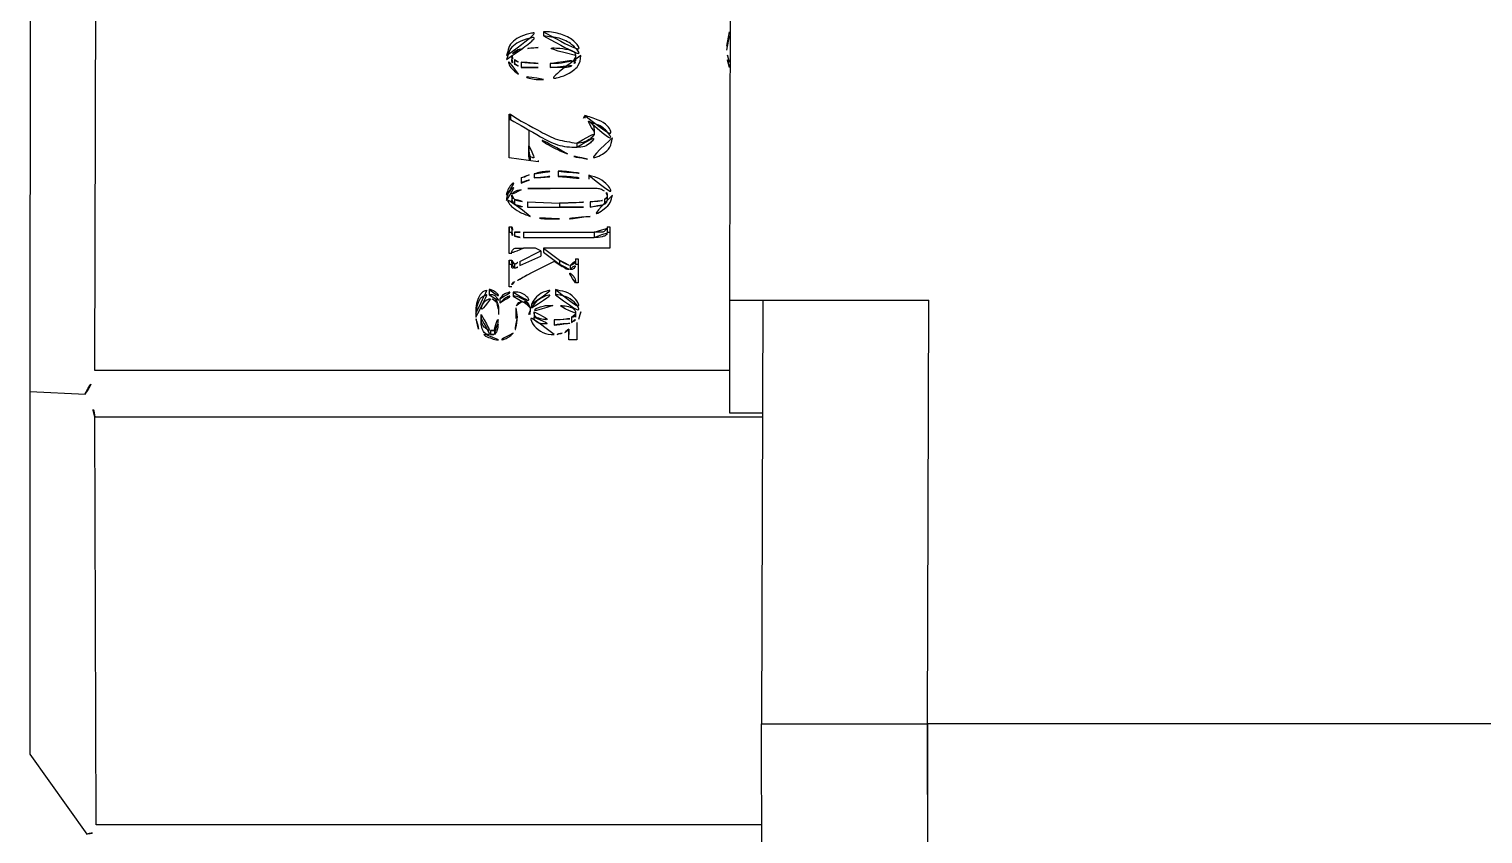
# Model space of a CAD drawing. Header units: millimetres. Extents: x -3.16865624 to -3.16864864, y -11.87708813 to -11.87708127.
# Drawn here: x -3.1686497362 to -3.1686496268, y -11.8770828044 to -11.8770827438 of the extents above; entities that cross this region are included whole.
import ezdxf

# ---------------------------------------------------------------- set-up
doc = ezdxf.new("R2010")
doc.units = ezdxf.units.MM

msp = doc.modelspace()

# ---------------------------------------------------------------- linework, layer by layer
at = {"color": 7, "linetype": 'Continuous', "lineweight": 25}
for p, q in [((-3.1686497313, -11.8770827695), (-3.1686497311, -11.8770827)), ((-3.1686497361, -11.8770827053), (-3.1686497362, -11.8770827711)), ((-3.1686496834, -11.8770827093), (-3.1686496835, -11.8770827642)), ((-3.1686496975, -11.877082744), (-3.1686496975, -11.8770827443)), ((-3.1686496837, -11.8770827451), (-3.1686496835, -11.877082744)), ((-3.1686496837, -11.8770827454), (-3.1686496835, -11.8770827443)), ((-3.1686496999, -11.8770827458), (-3.1686496999, -11.8770827461)), ((-3.1686496951, -11.8770827458), (-3.1686496951, -11.8770827462)), ((-3.1686496997, -11.8770827461), (-3.1686496997, -11.8770827464)), ((-3.1686496992, -11.8770827463), (-3.1686496992, -11.8770827467)), ((-3.168649697, -11.8770827464), (-3.168649697, -11.8770827467)), ((-3.1686496952, -11.8770827461), (-3.1686496952, -11.8770827464)), ((-3.1686497001, -11.8770827502), (-3.1686497, -11.8770827502)), ((-3.1686497001, -11.8770827535), (-3.1686497001, -11.8770827502)), ((-3.1686497001, -11.8770827502), (-3.1686497001, -11.8770827506)), ((-3.1686497, -11.8770827502), (-3.1686497, -11.8770827506)), ((-3.1686496945, -11.8770827505), (-3.1686496944, -11.8770827503)), ((-3.1686496944, -11.8770827503), (-3.1686496944, -11.8770827505)), ((-3.1686497001, -11.8770827535), (-3.1686497001, -11.8770827506)), ((-3.1686497001, -11.8770827506), (-3.1686497, -11.8770827506)), ((-3.1686496986, -11.8770827514), (-3.1686496986, -11.8770827526)), ((-3.1686496937, -11.8770827515), (-3.1686496937, -11.8770827518)), ((-3.168649695, -11.8770827524), (-3.168649695, -11.8770827527)), ((-3.1686496979, -11.8770827538), (-3.1686497001, -11.8770827535)), ((-3.1686496986, -11.8770827526), (-3.1686496986, -11.877082753)), ((-3.1686496979, -11.8770827537), (-3.1686496979, -11.8770827538)), ((-3.1686496982, -11.8770827547), (-3.1686496982, -11.877082755)), ((-3.1686496964, -11.8770827545), (-3.1686496964, -11.8770827549)), ((-3.1686496992, -11.877082755), (-3.1686496992, -11.8770827554)), ((-3.1686496941, -11.8770827548), (-3.1686496941, -11.8770827551)), ((-3.1686496999, -11.8770827563), (-3.1686496999, -11.8770827567)), ((-3.1686496997, -11.8770827566), (-3.1686496997, -11.877082757)), ((-3.1686496987, -11.8770827568), (-3.1686496963, -11.8770827569)), ((-3.1686496987, -11.8770827568), (-3.1686496987, -11.8770827572)), ((-3.1686496963, -11.8770827569), (-3.1686496963, -11.8770827572)), ((-3.168649694, -11.8770827568), (-3.168649694, -11.8770827572)), ((-3.1686496929, -11.8770827566), (-3.1686496929, -11.877082757)), ((-3.1686496927, -11.8770827563), (-3.1686496927, -11.8770827567)), ((-3.1686496987, -11.8770827572), (-3.1686496963, -11.8770827572)), ((-3.1686497001, -11.8770827587), (-3.1686496999, -11.8770827587)), ((-3.1686497001, -11.8770827607), (-3.1686497001, -11.8770827587)), ((-3.1686497001, -11.8770827587), (-3.1686497001, -11.8770827591)), ((-3.1686497001, -11.8770827607), (-3.1686497001, -11.8770827591)), ((-3.1686497001, -11.8770827591), (-3.1686496999, -11.8770827591)), ((-3.1686496999, -11.8770827587), (-3.1686496999, -11.8770827591)), ((-3.1686496997, -11.8770827591), (-3.1686496997, -11.8770827594)), ((-3.168649699, -11.8770827591), (-3.1686496937, -11.8770827591)), ((-3.168649699, -11.8770827591), (-3.168649699, -11.8770827595)), ((-3.1686496937, -11.8770827591), (-3.1686496937, -11.8770827595)), ((-3.1686496927, -11.8770827587), (-3.1686496925, -11.8770827587)), ((-3.1686496927, -11.8770827587), (-3.1686496927, -11.8770827591)), ((-3.1686496927, -11.8770827591), (-3.1686496925, -11.8770827591)), ((-3.1686496925, -11.8770827587), (-3.1686496925, -11.8770827603)), ((-3.168649699, -11.8770827595), (-3.1686496937, -11.8770827595)), ((-3.1686496999, -11.8770827607), (-3.1686497001, -11.8770827607)), ((-3.1686497001, -11.8770827612), (-3.1686496999, -11.8770827612)), ((-3.1686497001, -11.8770827632), (-3.1686497001, -11.8770827612)), ((-3.1686497001, -11.8770827612), (-3.1686497001, -11.8770827615)), ((-3.1686496999, -11.8770827612), (-3.1686496999, -11.8770827615)), ((-3.1686496993, -11.8770827613), (-3.1686496977, -11.8770827605)), ((-3.1686496993, -11.8770827613), (-3.1686496993, -11.8770827616)), ((-3.1686496993, -11.8770827616), (-3.1686496977, -11.8770827609)), ((-3.1686496981, -11.8770827603), (-3.168649699, -11.8770827603)), ((-3.1686496967, -11.8770827613), (-3.1686496985, -11.8770827622)), ((-3.1686496977, -11.8770827605), (-3.1686496981, -11.8770827603)), ((-3.1686496977, -11.8770827605), (-3.1686496977, -11.8770827609)), ((-3.1686496975, -11.8770827603), (-3.1686496963, -11.8770827612)), ((-3.1686496925, -11.8770827603), (-3.1686496975, -11.8770827603)), ((-3.1686496975, -11.8770827603), (-3.1686496975, -11.8770827606)), ((-3.1686496975, -11.8770827606), (-3.1686496963, -11.8770827615)), ((-3.1686496961, -11.8770827617), (-3.1686496967, -11.8770827613)), ((-3.1686496963, -11.8770827612), (-3.1686496963, -11.8770827615)), ((-3.1686496951, -11.8770827611), (-3.1686496949, -11.8770827611)), ((-3.1686496951, -11.8770827611), (-3.1686496951, -11.8770827615)), ((-3.1686496949, -11.8770827611), (-3.1686496949, -11.8770827629)), ((-3.1686497001, -11.8770827632), (-3.1686497001, -11.8770827615)), ((-3.1686497001, -11.8770827615), (-3.1686496999, -11.8770827615)), ((-3.1686496997, -11.8770827615), (-3.1686496997, -11.8770827618)), ((-3.1686496955, -11.8770827616), (-3.1686496955, -11.8770827619)), ((-3.1686496951, -11.8770827615), (-3.1686496949, -11.8770827615)), ((-3.1686497016, -11.8770827634), (-3.1686497016, -11.8770827638)), ((-3.1686496999, -11.8770827632), (-3.1686497001, -11.8770827632)), ((-3.1686496966, -11.8770827634), (-3.1686496966, -11.8770827638)), ((-3.1686496949, -11.8770827629), (-3.1686496951, -11.8770827629)), ((-3.1686497008, -11.8770827641), (-3.1686497008, -11.8770827644)), ((-3.1686496998, -11.8770827636), (-3.1686496998, -11.8770827639)), ((-3.1686496984, -11.8770827645), (-3.1686496984, -11.8770827648)), ((-3.1686496835, -11.8770827642), (-3.1686496685, -11.8770827642)), ((-3.1686496835, -11.8770827642), (-3.1686496835, -11.8770827727)), ((-3.168649681, -11.8770827642), (-3.1686496811, -11.8770827961)), ((-3.168649681, -11.8770827642), (-3.1686496685, -11.8770827642)), ((-3.1686496686, -11.8770827961), (-3.1686496685, -11.8770827642)), ((-3.1686497022, -11.8770827653), (-3.1686497022, -11.8770827656)), ((-3.1686497009, -11.8770827649), (-3.1686497009, -11.8770827653)), ((-3.1686496996, -11.8770827648), (-3.1686496995, -11.8770827655)), ((-3.1686496996, -11.8770827648), (-3.1686496996, -11.8770827652)), ((-3.1686496996, -11.8770827652), (-3.1686496996, -11.8770827656)), ((-3.1686496985, -11.8770827648), (-3.1686496985, -11.8770827651)), ((-3.1686496985, -11.8770827653), (-3.1686496985, -11.8770827651)), ((-3.1686496982, -11.8770827651), (-3.1686496982, -11.8770827655)), ((-3.1686496967, -11.8770827657), (-3.1686496967, -11.8770827661)), ((-3.1686496954, -11.8770827655), (-3.1686496954, -11.8770827659)), ((-3.1686496951, -11.8770827652), (-3.1686496951, -11.8770827655)), ((-3.1686497015, -11.8770827665), (-3.1686497015, -11.8770827668)), ((-3.1686497012, -11.8770827664), (-3.1686497012, -11.8770827668)), ((-3.1686496956, -11.8770827672), (-3.1686496956, -11.8770827664)), ((-3.1686496956, -11.8770827664), (-3.1686496956, -11.8770827668)), ((-3.1686496956, -11.8770827672), (-3.1686496956, -11.8770827668)), ((-3.168649695, -11.8770827659), (-3.168649695, -11.8770827672)), ((-3.168649695, -11.8770827672), (-3.1686496956, -11.8770827672)), ((-3.168649732, -11.8770827713), (-3.1686497362, -11.8770827711)), ((-3.1686497362, -11.8770827711), (-3.1686497362, -11.8770827984)), ((-3.1686497312, -11.8770828037), (-3.1686497313, -11.877082773)), ((-3.1686496835, -11.8770827727), (-3.168649681, -11.8770827727)), ((-3.1686496799, -11.8770832312), (-3.1686496811, -11.8770827961)), ((-3.1686496811, -11.8770827961), (-3.1686496686, -11.8770827961)), ((-3.1686496674, -11.8770832312), (-3.1686496686, -11.8770827961)), ((-3.1686494886, -11.8770827961), (-3.1686496686, -11.8770827961)), ((-3.1686496686, -11.8770827961), (-3.1686496686, -11.8770828047)), ((-3.1686497362, -11.8770827984), (-3.1686497319, -11.8770828044))]:
    msp.add_line(p, q, dxfattribs=at)
at = {"color": 8, "linetype": 'Continuous', "lineweight": 25}
for p, q in [((-3.1686496835, -11.8770827695), (-3.1686497313, -11.8770827695)), ((-3.1686497313, -11.877082773), (-3.168649681, -11.877082773)), ((-3.1686496811, -11.8770828037), (-3.1686497312, -11.8770828037))]:
    msp.add_line(p, q, dxfattribs=at)
at = {"color": 7, "linetype": 'Continuous', "lineweight": 25}
for centre, major_axis, ratio, start_param, end_param in [((-3.1686497338, -11.8770827712), (0.00000000229, 0.00000000229), 0.4334, 5.0861, 5.8715), ((-3.1686497338, -11.8770827712), (-0.00000000232, 0.00000000233), 0.39321, 3.5189, 4.3043), ((-3.1686497337, -11.8770828019), (-0.00000000232, 0.00000000233), 0.39321, 2.7335, 3.5189)]:
    msp.add_ellipse(centre, major_axis=major_axis, ratio=ratio, start_param=start_param, end_param=end_param, dxfattribs=at)
for points, knots in [([(-3.1686497003, -11.8770827458), (-3.1686497002, -11.8770827456), (-3.1686497002, -11.8770827452), (-3.1686496998, -11.8770827447), (-3.1686496992, -11.8770827443), (-3.1686496984, -11.8770827441), (-3.1686496978, -11.877082744), (-3.1686496975, -11.877082744)], [0, 0, 0, 0, 0.197447, 0.377054, 0.561169, 0.776946, 1, 1, 1, 1]), ([(-3.1686497003, -11.8770827461), (-3.1686497002, -11.8770827459), (-3.1686497002, -11.8770827456), (-3.1686496998, -11.877082745), (-3.1686496992, -11.8770827447), (-3.1686496984, -11.8770827444), (-3.1686496978, -11.8770827444), (-3.1686496975, -11.8770827443)], [0, 0, 0, 0, 0.19745, 0.37705, 0.56117, 0.77695, 1, 1, 1, 1]), ([(-3.1686496975, -11.877082744), (-3.1686496971, -11.877082744), (-3.1686496963, -11.8770827441), (-3.1686496954, -11.8770827445), (-3.1686496948, -11.8770827451), (-3.1686496947, -11.8770827456), (-3.1686496947, -11.8770827458)], [0, 0, 0, 0, 0.28724, 0.56714, 0.77721, 1, 1, 1, 1]), ([(-3.1686496975, -11.8770827443), (-3.1686496971, -11.8770827444), (-3.1686496963, -11.8770827444), (-3.1686496954, -11.8770827449), (-3.1686496948, -11.8770827455), (-3.1686496947, -11.8770827459), (-3.1686496947, -11.8770827461)], [0, 0, 0, 0, 0.28724, 0.56714, 0.77721, 1, 1, 1, 1]), ([(-3.1686496991, -11.8770827453), (-3.1686496992, -11.8770827453), (-3.1686496994, -11.8770827453), (-3.1686496997, -11.8770827455), (-3.1686496998, -11.8770827456), (-3.1686496999, -11.8770827457), (-3.1686496999, -11.8770827458)], [0, 0, 0, 0, 0.3399, 0.62195, 0.8154, 1, 1, 1, 1]), ([(-3.1686496999, -11.8770827458), (-3.1686496999, -11.8770827459), (-3.1686496999, -11.877082746), (-3.1686496998, -11.8770827461), (-3.1686496997, -11.8770827461)], [0, 0, 0, 0, 0.58053, 1, 1, 1, 1]), ([(-3.1686496979, -11.8770827452), (-3.1686496982, -11.8770827452), (-3.1686496985, -11.8770827452), (-3.1686496989, -11.8770827453), (-3.1686496991, -11.8770827453)], [0, 0, 0, 0, 0.57495, 1, 1, 1, 1]), ([(-3.1686496951, -11.8770827458), (-3.1686496951, -11.8770827458), (-3.1686496951, -11.8770827457), (-3.1686496952, -11.8770827455), (-3.1686496954, -11.8770827454), (-3.1686496958, -11.8770827453), (-3.1686496967, -11.8770827452), (-3.1686496975, -11.8770827452), (-3.1686496979, -11.8770827452)], [0, 0, 0, 0, 0.06352, 0.12571, 0.19337, 0.28205, 0.55814, 1, 1, 1, 1]), ([(-3.1686496947, -11.8770827458), (-3.1686496947, -11.8770827461), (-3.1686496948, -11.8770827466), (-3.1686496956, -11.8770827472), (-3.1686496965, -11.8770827475), (-3.1686496972, -11.8770827476), (-3.1686496975, -11.8770827476)], [0, 0, 0, 0, 0.26827, 0.53968, 0.76451, 1, 1, 1, 1]), ([(-3.1686496952, -11.8770827461), (-3.1686496952, -11.877082746), (-3.1686496951, -11.877082746), (-3.1686496951, -11.8770827459), (-3.1686496951, -11.8770827458)], [0, 0, 0, 0, 0.53297, 1, 1, 1, 1]), ([(-3.1686496835, -11.8770827463), (-3.1686496835, -11.8770827463), (-3.1686496837, -11.8770827459), (-3.1686496837, -11.8770827454), (-3.1686496837, -11.8770827451)], [0, 0, 0, 0, 0.15662, 1, 1, 1, 1]), ([(-3.1686496835, -11.8770827467), (-3.1686496835, -11.8770827466), (-3.1686496837, -11.8770827462), (-3.1686496837, -11.8770827458), (-3.1686496837, -11.8770827454)], [0, 0, 0, 0, 0.14292, 1, 1, 1, 1]), ([(-3.1686496994, -11.8770827472), (-3.1686496995, -11.8770827471), (-3.1686496998, -11.8770827469), (-3.1686497002, -11.8770827464), (-3.1686497002, -11.877082746), (-3.1686497003, -11.8770827458)], [0, 0, 0, 0, 0.28054, 0.55025, 1, 1, 1, 1]), ([(-3.1686496999, -11.8770827461), (-3.1686496999, -11.8770827462), (-3.1686496999, -11.8770827463), (-3.1686496998, -11.8770827464), (-3.1686496997, -11.8770827464)], [0, 0, 0, 0, 0.580534, 1, 1, 1, 1]), ([(-3.1686496997, -11.8770827461), (-3.1686496996, -11.8770827462), (-3.1686496995, -11.8770827463), (-3.1686496993, -11.8770827463), (-3.1686496992, -11.8770827463)], [0, 0, 0, 0, 0.53188, 1, 1, 1, 1]), ([(-3.1686496997, -11.8770827464), (-3.1686496996, -11.8770827465), (-3.1686496995, -11.8770827466), (-3.1686496993, -11.8770827466), (-3.1686496992, -11.8770827467)], [0, 0, 0, 0, 0.53188, 1, 1, 1, 1]), ([(-3.1686496992, -11.8770827463), (-3.1686496989, -11.8770827463), (-3.1686496982, -11.8770827464), (-3.1686496974, -11.8770827464), (-3.168649697, -11.8770827464)], [0, 0, 0, 0, 0.43682, 1, 1, 1, 1]), ([(-3.1686496992, -11.8770827467), (-3.1686496989, -11.8770827467), (-3.1686496982, -11.8770827467), (-3.1686496974, -11.8770827467), (-3.168649697, -11.8770827467)], [0, 0, 0, 0, 0.436824, 1, 1, 1, 1]), ([(-3.168649697, -11.8770827464), (-3.1686496967, -11.8770827464), (-3.1686496963, -11.8770827464), (-3.1686496957, -11.8770827463), (-3.1686496954, -11.8770827462), (-3.1686496953, -11.8770827461), (-3.1686496952, -11.8770827461)], [0, 0, 0, 0, 0.45643, 0.72726, 0.87455, 1, 1, 1, 1]), ([(-3.168649697, -11.8770827467), (-3.1686496967, -11.8770827467), (-3.1686496963, -11.8770827467), (-3.1686496957, -11.8770827467), (-3.1686496954, -11.8770827466), (-3.1686496953, -11.8770827465), (-3.1686496952, -11.8770827464)], [0, 0, 0, 0, 0.456429, 0.727263, 0.874552, 1, 1, 1, 1]), ([(-3.1686496952, -11.8770827464), (-3.1686496952, -11.8770827464), (-3.1686496951, -11.8770827463), (-3.1686496951, -11.8770827462), (-3.1686496951, -11.8770827462)], [0, 0, 0, 0, 0.53297, 1, 1, 1, 1]), ([(-3.1686496975, -11.8770827476), (-3.1686496979, -11.8770827476), (-3.1686496985, -11.8770827476), (-3.1686496991, -11.8770827473), (-3.1686496994, -11.8770827472)], [0, 0, 0, 0, 0.581388, 1, 1, 1, 1]), ([(-3.1686497, -11.8770827502), (-3.1686496993, -11.8770827507), (-3.1686496981, -11.8770827513), (-3.1686496965, -11.8770827522), (-3.1686496955, -11.8770827523), (-3.168649695, -11.8770827524)], [0, 0, 0, 0, 0.49092, 0.74544, 1, 1, 1, 1]), ([(-3.1686496944, -11.8770827503), (-3.1686496941, -11.8770827504), (-3.1686496934, -11.8770827506), (-3.1686496927, -11.877082751), (-3.1686496924, -11.8770827515), (-3.1686496924, -11.8770827519), (-3.1686496923, -11.877082752)], [0, 0, 0, 0, 0.32871, 0.60122, 0.79859, 1, 1, 1, 1]), ([(-3.1686497, -11.8770827506), (-3.1686496993, -11.877082751), (-3.1686496981, -11.8770827517), (-3.1686496965, -11.8770827526), (-3.1686496955, -11.8770827527), (-3.168649695, -11.8770827527)], [0, 0, 0, 0, 0.49092, 0.74544, 1, 1, 1, 1]), ([(-3.1686496937, -11.8770827515), (-3.1686496937, -11.8770827513), (-3.1686496937, -11.8770827511), (-3.168649694, -11.8770827507), (-3.1686496943, -11.8770827506), (-3.1686496945, -11.8770827505)], [0, 0, 0, 0, 0.27395, 0.53831, 1, 1, 1, 1]), ([(-3.168649694, -11.8770827508), (-3.1686496938, -11.8770827509), (-3.1686496933, -11.877082751), (-3.1686496928, -11.8770827514), (-3.1686496924, -11.8770827519), (-3.1686496924, -11.8770827522), (-3.1686496923, -11.8770827524)], [0, 0, 0, 0, 0.20697, 0.52891, 0.76206, 1, 1, 1, 1]), ([(-3.1686496957, -11.8770827532), (-3.1686496962, -11.877082753), (-3.1686496973, -11.8770827525), (-3.1686496982, -11.8770827518), (-3.1686496986, -11.8770827514)], [0, 0, 0, 0, 0.462926, 1, 1, 1, 1]), ([(-3.168649695, -11.8770827524), (-3.1686496948, -11.8770827524), (-3.1686496944, -11.8770827523), (-3.168649694, -11.8770827521), (-3.1686496937, -11.8770827518), (-3.1686496937, -11.8770827516), (-3.1686496937, -11.8770827515)], [0, 0, 0, 0, 0.2951, 0.57626, 0.78672, 1, 1, 1, 1]), ([(-3.168649695, -11.8770827527), (-3.1686496948, -11.8770827527), (-3.1686496944, -11.8770827527), (-3.168649694, -11.8770827524), (-3.1686496937, -11.8770827521), (-3.1686496937, -11.8770827519), (-3.1686496937, -11.8770827518)], [0, 0, 0, 0, 0.2951, 0.57626, 0.78672, 1, 1, 1, 1]), ([(-3.1686496923, -11.877082752), (-3.1686496924, -11.8770827523), (-3.1686496924, -11.8770827527), (-3.168649693, -11.8770827532), (-3.1686496936, -11.8770827535), (-3.168649694, -11.8770827535), (-3.1686496942, -11.8770827536)], [0, 0, 0, 0, 0.29947, 0.5889, 0.81161, 1, 1, 1, 1]), ([(-3.1686496986, -11.8770827526), (-3.1686496986, -11.8770827528), (-3.1686496986, -11.877082753), (-3.1686496986, -11.8770827532), (-3.1686496985, -11.8770827534), (-3.1686496983, -11.8770827535), (-3.1686496981, -11.8770827536), (-3.1686496979, -11.8770827537)], [0, 0, 0, 0, 0.31624, 0.48371, 0.59706, 0.74124, 1, 1, 1, 1]), ([(-3.1686496986, -11.877082753), (-3.1686496986, -11.8770827531), (-3.1686496986, -11.8770827533), (-3.1686496986, -11.8770827536), (-3.1686496985, -11.8770827537), (-3.1686496985, -11.8770827537), (-3.1686496985, -11.8770827537)], [0, 0, 0, 0, 0.51666, 0.79027, 0.97547, 1, 1, 1, 1]), ([(-3.1686496942, -11.8770827536), (-3.1686496945, -11.8770827535), (-3.168649695, -11.8770827535), (-3.1686496955, -11.8770827533), (-3.1686496957, -11.8770827532)], [0, 0, 0, 0, 0.53838, 1, 1, 1, 1]), ([(-3.1686496992, -11.877082755), (-3.168649699, -11.877082755), (-3.1686496987, -11.8770827548), (-3.1686496984, -11.8770827547), (-3.1686496982, -11.8770827547)], [0, 0, 0, 0, 0.51227, 1, 1, 1, 1]), ([(-3.1686496982, -11.8770827547), (-3.1686496979, -11.8770827546), (-3.1686496973, -11.8770827545), (-3.1686496967, -11.8770827545), (-3.1686496964, -11.8770827545)], [0, 0, 0, 0, 0.55746, 1, 1, 1, 1]), ([(-3.1686496964, -11.8770827545), (-3.168649696, -11.8770827545), (-3.1686496952, -11.8770827546), (-3.1686496944, -11.8770827547), (-3.1686496941, -11.8770827548)], [0, 0, 0, 0, 0.57492, 1, 1, 1, 1]), ([(-3.1686497003, -11.8770827563), (-3.1686497003, -11.8770827562), (-3.1686497002, -11.8770827559), (-3.1686496999, -11.8770827554), (-3.1686496995, -11.8770827552), (-3.1686496992, -11.877082755)], [0, 0, 0, 0, 0.27263, 0.53981, 1, 1, 1, 1]), ([(-3.1686497003, -11.8770827567), (-3.1686497003, -11.8770827565), (-3.1686497002, -11.8770827562), (-3.1686496999, -11.8770827558), (-3.1686496995, -11.8770827555), (-3.1686496992, -11.8770827554)], [0, 0, 0, 0, 0.27263, 0.53981, 1, 1, 1, 1]), ([(-3.1686496992, -11.8770827559), (-3.1686496993, -11.8770827559), (-3.1686496994, -11.8770827559), (-3.1686496996, -11.877082756), (-3.1686496998, -11.8770827561), (-3.1686496999, -11.8770827562), (-3.1686496999, -11.8770827563), (-3.1686496999, -11.8770827563)], [0, 0, 0, 0, 0.26105, 0.46235, 0.61782, 0.79663, 1, 1, 1, 1]), ([(-3.1686496992, -11.8770827554), (-3.168649699, -11.8770827553), (-3.1686496987, -11.8770827552), (-3.1686496984, -11.8770827551), (-3.1686496982, -11.877082755)], [0, 0, 0, 0, 0.51227, 1, 1, 1, 1]), ([(-3.168649697, -11.8770827558), (-3.1686496975, -11.8770827558), (-3.1686496983, -11.8770827558), (-3.168649699, -11.8770827558), (-3.1686496992, -11.8770827559)], [0, 0, 0, 0, 0.679461, 1, 1, 1, 1]), ([(-3.1686496982, -11.877082755), (-3.1686496979, -11.877082755), (-3.1686496973, -11.8770827549), (-3.1686496967, -11.8770827549), (-3.1686496964, -11.8770827549)], [0, 0, 0, 0, 0.557464, 1, 1, 1, 1]), ([(-3.1686496929, -11.877082756), (-3.1686496929, -11.877082756), (-3.1686496931, -11.8770827559), (-3.1686496934, -11.8770827558), (-3.168649694, -11.8770827558), (-3.1686496952, -11.8770827558), (-3.1686496963, -11.8770827558), (-3.168649697, -11.8770827558)], [0, 0, 0, 0, 0.05497, 0.1234, 0.21629, 0.49505, 1, 1, 1, 1]), ([(-3.1686496964, -11.8770827549), (-3.168649696, -11.8770827549), (-3.1686496952, -11.8770827549), (-3.1686496944, -11.8770827551), (-3.1686496941, -11.8770827551)], [0, 0, 0, 0, 0.57492, 1, 1, 1, 1]), ([(-3.1686496941, -11.8770827548), (-3.1686496938, -11.8770827549), (-3.1686496933, -11.877082755), (-3.1686496927, -11.8770827555), (-3.1686496924, -11.8770827559), (-3.1686496924, -11.8770827562), (-3.1686496923, -11.8770827563)], [0, 0, 0, 0, 0.31789, 0.60263, 0.80623, 1, 1, 1, 1]), ([(-3.1686496985, -11.8770827579), (-3.1686496988, -11.8770827578), (-3.1686496993, -11.8770827576), (-3.1686496999, -11.8770827572), (-3.1686497002, -11.8770827568), (-3.1686497003, -11.8770827565), (-3.1686497003, -11.8770827563)], [0, 0, 0, 0, 0.31862, 0.59258, 0.79683, 1, 1, 1, 1]), ([(-3.1686496999, -11.8770827563), (-3.1686496999, -11.8770827564), (-3.1686496999, -11.8770827564), (-3.1686496998, -11.8770827566), (-3.1686496997, -11.8770827566), (-3.1686496997, -11.8770827566)], [0, 0, 0, 0, 0.31145, 0.58879, 1, 1, 1, 1]), ([(-3.1686496999, -11.8770827567), (-3.1686496999, -11.8770827567), (-3.1686496999, -11.8770827568), (-3.1686496998, -11.8770827569), (-3.1686496997, -11.877082757), (-3.1686496997, -11.877082757)], [0, 0, 0, 0, 0.31145, 0.58879, 1, 1, 1, 1]), ([(-3.1686496997, -11.8770827566), (-3.1686496996, -11.8770827567), (-3.1686496995, -11.8770827567), (-3.1686496992, -11.8770827568), (-3.1686496989, -11.8770827568), (-3.1686496987, -11.8770827568)], [0, 0, 0, 0, 0.22821, 0.492646, 1, 1, 1, 1]), ([(-3.1686496963, -11.8770827569), (-3.1686496957, -11.8770827569), (-3.168649695, -11.8770827569), (-3.1686496942, -11.8770827568), (-3.168649694, -11.8770827568)], [0, 0, 0, 0, 0.73649, 1, 1, 1, 1]), ([(-3.168649694, -11.8770827568), (-3.1686496937, -11.8770827568), (-3.1686496934, -11.8770827568), (-3.1686496931, -11.8770827567), (-3.168649693, -11.8770827567), (-3.1686496929, -11.8770827566)], [0, 0, 0, 0, 0.65936, 0.84712, 1, 1, 1, 1]), ([(-3.1686496923, -11.8770827563), (-3.1686496924, -11.8770827565), (-3.1686496924, -11.8770827569), (-3.1686496929, -11.8770827573), (-3.1686496934, -11.8770827577), (-3.1686496938, -11.8770827578), (-3.168649694, -11.8770827579)], [0, 0, 0, 0, 0.256406, 0.532027, 0.759266, 1, 1, 1, 1]), ([(-3.1686496929, -11.8770827566), (-3.1686496929, -11.8770827566), (-3.1686496928, -11.8770827566), (-3.1686496927, -11.8770827565), (-3.1686496927, -11.8770827564), (-3.1686496927, -11.8770827563)], [0, 0, 0, 0, 0.248774, 0.511501, 1, 1, 1, 1]), ([(-3.1686496929, -11.877082757), (-3.1686496929, -11.877082757), (-3.1686496928, -11.8770827569), (-3.1686496927, -11.8770827568), (-3.1686496927, -11.8770827567), (-3.1686496927, -11.8770827567)], [0, 0, 0, 0, 0.24877, 0.5115, 1, 1, 1, 1]), ([(-3.1686496927, -11.8770827563), (-3.1686496927, -11.8770827563), (-3.1686496927, -11.8770827561), (-3.1686496928, -11.8770827561), (-3.1686496929, -11.877082756)], [0, 0, 0, 0, 0.5887, 1, 1, 1, 1]), ([(-3.1686496997, -11.877082757), (-3.1686496996, -11.877082757), (-3.1686496995, -11.8770827571), (-3.1686496992, -11.8770827572), (-3.1686496989, -11.8770827572), (-3.1686496987, -11.8770827572)], [0, 0, 0, 0, 0.22821, 0.49265, 1, 1, 1, 1]), ([(-3.1686496963, -11.8770827581), (-3.1686496967, -11.8770827581), (-3.1686496975, -11.8770827581), (-3.1686496982, -11.877082758), (-3.1686496985, -11.8770827579)], [0, 0, 0, 0, 0.57113, 1, 1, 1, 1]), ([(-3.1686496963, -11.8770827572), (-3.1686496957, -11.8770827572), (-3.168649695, -11.8770827572), (-3.1686496942, -11.8770827572), (-3.168649694, -11.8770827572)], [0, 0, 0, 0, 0.73649, 1, 1, 1, 1]), ([(-3.168649694, -11.8770827579), (-3.1686496944, -11.8770827579), (-3.1686496952, -11.8770827581), (-3.168649696, -11.8770827581), (-3.1686496963, -11.8770827581)], [0, 0, 0, 0, 0.54585, 1, 1, 1, 1]), ([(-3.168649694, -11.8770827572), (-3.1686496937, -11.8770827572), (-3.1686496934, -11.8770827571), (-3.1686496931, -11.8770827571), (-3.168649693, -11.877082757), (-3.1686496929, -11.877082757)], [0, 0, 0, 0, 0.65936, 0.84712, 1, 1, 1, 1]), ([(-3.1686496999, -11.8770827587), (-3.1686496999, -11.8770827588), (-3.1686496999, -11.8770827589), (-3.1686496998, -11.877082759), (-3.1686496997, -11.8770827591)], [0, 0, 0, 0, 0.61236, 1, 1, 1, 1]), ([(-3.1686496999, -11.8770827591), (-3.1686496999, -11.8770827591), (-3.1686496999, -11.8770827593), (-3.1686496998, -11.8770827594), (-3.1686496997, -11.8770827594)], [0, 0, 0, 0, 0.61236, 1, 1, 1, 1]), ([(-3.1686496997, -11.8770827591), (-3.1686496997, -11.8770827591), (-3.1686496997, -11.8770827591), (-3.1686496996, -11.8770827591), (-3.1686496993, -11.8770827591), (-3.1686496991, -11.8770827591), (-3.168649699, -11.8770827591)], [0, 0, 0, 0, 0.07769, 0.18258, 0.40743, 1, 1, 1, 1]), ([(-3.1686496937, -11.8770827591), (-3.1686496935, -11.8770827591), (-3.1686496932, -11.8770827591), (-3.168649693, -11.8770827591), (-3.1686496929, -11.877082759), (-3.1686496928, -11.8770827589), (-3.1686496927, -11.8770827588), (-3.1686496927, -11.8770827588), (-3.1686496927, -11.8770827587)], [0, 0, 0, 0, 0.4535, 0.55927, 0.63478, 0.73208, 0.85212, 1, 1, 1, 1]), ([(-3.1686496937, -11.8770827595), (-3.1686496935, -11.8770827595), (-3.1686496932, -11.8770827595), (-3.168649693, -11.8770827594), (-3.1686496929, -11.8770827594), (-3.1686496928, -11.8770827593), (-3.1686496927, -11.8770827592), (-3.1686496927, -11.8770827591), (-3.1686496927, -11.8770827591)], [0, 0, 0, 0, 0.4535, 0.55927, 0.63478, 0.73208, 0.85212, 1, 1, 1, 1]), ([(-3.1686496997, -11.8770827594), (-3.1686496997, -11.8770827594), (-3.1686496997, -11.8770827594), (-3.1686496996, -11.8770827594), (-3.1686496993, -11.8770827595), (-3.1686496991, -11.8770827595), (-3.168649699, -11.8770827595)], [0, 0, 0, 0, 0.07769, 0.18258, 0.40743, 1, 1, 1, 1]), ([(-3.168649699, -11.8770827603), (-3.1686496992, -11.8770827603), (-3.1686496994, -11.8770827603), (-3.1686496997, -11.8770827603), (-3.1686496998, -11.8770827604), (-3.1686496999, -11.8770827605), (-3.1686496999, -11.8770827606), (-3.1686496999, -11.8770827607), (-3.1686496999, -11.8770827607)], [0, 0, 0, 0, 0.45436, 0.56082, 0.63719, 0.73457, 0.85372, 1, 1, 1, 1]), ([(-3.1686496999, -11.8770827612), (-3.1686496999, -11.8770827612), (-3.1686496999, -11.8770827613), (-3.1686496999, -11.8770827614), (-3.1686496999, -11.8770827614), (-3.1686496998, -11.8770827614), (-3.1686496998, -11.8770827615), (-3.1686496997, -11.8770827615), (-3.1686496997, -11.8770827615)], [0, 0, 0, 0, 0.27116, 0.49103, 0.67446, 0.79649, 0.90223, 1, 1, 1, 1]), ([(-3.1686496997, -11.8770827615), (-3.1686496997, -11.8770827615), (-3.1686496996, -11.8770827615), (-3.1686496995, -11.8770827614), (-3.1686496993, -11.8770827613), (-3.1686496993, -11.8770827613)], [0, 0, 0, 0, 0.17103, 0.42398, 1, 1, 1, 1]), ([(-3.1686496963, -11.8770827612), (-3.1686496962, -11.8770827613), (-3.168649696, -11.8770827614), (-3.1686496958, -11.8770827615), (-3.1686496956, -11.8770827616), (-3.1686496955, -11.8770827616), (-3.1686496955, -11.8770827616)], [0, 0, 0, 0, 0.46051, 0.72128, 0.86608, 1, 1, 1, 1]), ([(-3.1686496955, -11.8770827616), (-3.1686496955, -11.8770827616), (-3.1686496954, -11.8770827616), (-3.1686496953, -11.8770827615), (-3.1686496952, -11.8770827615), (-3.1686496951, -11.8770827613), (-3.1686496951, -11.8770827612), (-3.1686496951, -11.8770827611)], [0, 0, 0, 0, 0.13283, 0.26475, 0.41251, 0.65509, 1, 1, 1, 1]), ([(-3.1686496999, -11.8770827615), (-3.1686496999, -11.8770827616), (-3.1686496999, -11.8770827616), (-3.1686496999, -11.8770827617), (-3.1686496999, -11.8770827618), (-3.1686496998, -11.8770827618), (-3.1686496998, -11.8770827618), (-3.1686496997, -11.8770827618), (-3.1686496997, -11.8770827618)], [0, 0, 0, 0, 0.271163, 0.491027, 0.674462, 0.796486, 0.902227, 1, 1, 1, 1]), ([(-3.1686496997, -11.8770827618), (-3.1686496997, -11.8770827618), (-3.1686496996, -11.8770827618), (-3.1686496995, -11.8770827617), (-3.1686496993, -11.8770827617), (-3.1686496993, -11.8770827616)], [0, 0, 0, 0, 0.171029, 0.423977, 1, 1, 1, 1]), ([(-3.1686496985, -11.8770827622), (-3.1686496988, -11.8770827623), (-3.1686496992, -11.8770827626), (-3.1686496996, -11.8770827628), (-3.1686496997, -11.8770827628)], [0, 0, 0, 0, 0.7433, 1, 1, 1, 1]), ([(-3.1686496963, -11.8770827615), (-3.1686496962, -11.8770827616), (-3.168649696, -11.8770827617), (-3.1686496958, -11.8770827619), (-3.1686496956, -11.8770827619), (-3.1686496955, -11.8770827619), (-3.1686496955, -11.8770827619)], [0, 0, 0, 0, 0.460505, 0.721278, 0.866085, 1, 1, 1, 1]), ([(-3.1686496951, -11.8770827629), (-3.1686496951, -11.8770827628), (-3.1686496951, -11.8770827626), (-3.1686496954, -11.8770827622), (-3.1686496958, -11.8770827619), (-3.1686496961, -11.8770827617)], [0, 0, 0, 0, 0.184361, 0.359813, 1, 1, 1, 1]), ([(-3.1686496955, -11.8770827619), (-3.1686496955, -11.8770827619), (-3.1686496954, -11.8770827619), (-3.1686496953, -11.8770827619), (-3.1686496952, -11.8770827618), (-3.1686496951, -11.8770827617), (-3.1686496951, -11.8770827615), (-3.1686496951, -11.8770827615)], [0, 0, 0, 0, 0.13283, 0.26475, 0.41251, 0.65509, 1, 1, 1, 1]), ([(-3.1686497026, -11.8770827652), (-3.1686497026, -11.8770827649), (-3.1686497026, -11.8770827645), (-3.1686497024, -11.877082764), (-3.1686497022, -11.8770827637), (-3.168649702, -11.8770827635), (-3.1686497018, -11.8770827635), (-3.1686497017, -11.8770827634), (-3.1686497016, -11.8770827634)], [0, 0, 0, 0, 0.354, 0.64963, 0.75994, 0.85095, 0.92872, 1, 1, 1, 1]), ([(-3.1686497016, -11.8770827634), (-3.1686497015, -11.8770827634), (-3.1686497013, -11.8770827635), (-3.1686497011, -11.8770827636), (-3.1686497009, -11.8770827638), (-3.1686497008, -11.877082764), (-3.1686497008, -11.8770827641)], [0, 0, 0, 0, 0.21025, 0.43896, 0.67834, 1, 1, 1, 1]), ([(-3.1686496997, -11.8770827628), (-3.1686496998, -11.8770827629), (-3.1686496999, -11.877082763), (-3.1686496999, -11.8770827631), (-3.1686496999, -11.8770827632)], [0, 0, 0, 0, 0.5438, 1, 1, 1, 1]), ([(-3.1686496984, -11.8770827645), (-3.1686496983, -11.8770827643), (-3.1686496981, -11.877082764), (-3.1686496976, -11.8770827636), (-3.1686496971, -11.8770827635), (-3.1686496968, -11.8770827634), (-3.1686496966, -11.8770827634)], [0, 0, 0, 0, 0.32957, 0.59934, 0.79668, 1, 1, 1, 1]), ([(-3.1686496966, -11.8770827634), (-3.1686496964, -11.8770827635), (-3.1686496958, -11.8770827635), (-3.1686496952, -11.877082764), (-3.1686496948, -11.8770827645), (-3.1686496948, -11.8770827649), (-3.1686496947, -11.8770827651)], [0, 0, 0, 0, 0.25283, 0.52502, 0.75166, 1, 1, 1, 1]), ([(-3.1686497026, -11.8770827655), (-3.1686497026, -11.8770827653), (-3.1686497026, -11.8770827648), (-3.1686497024, -11.8770827643), (-3.1686497022, -11.877082764), (-3.168649702, -11.8770827639), (-3.1686497018, -11.8770827638), (-3.1686497017, -11.8770827638), (-3.1686497016, -11.8770827638)], [0, 0, 0, 0, 0.354, 0.64963, 0.75994, 0.85095, 0.92872, 1, 1, 1, 1]), ([(-3.1686497015, -11.8770827641), (-3.1686497015, -11.8770827641), (-3.1686497016, -11.8770827641), (-3.1686497018, -11.8770827642), (-3.1686497019, -11.8770827643), (-3.1686497021, -11.8770827645), (-3.1686497022, -11.8770827648), (-3.1686497022, -11.8770827651), (-3.1686497022, -11.8770827653)], [0, 0, 0, 0, 0.08251, 0.16955, 0.26871, 0.38604, 0.63865, 1, 1, 1, 1]), ([(-3.1686497016, -11.8770827638), (-3.1686497015, -11.8770827638), (-3.1686497013, -11.8770827638), (-3.1686497011, -11.8770827639), (-3.1686497009, -11.8770827642), (-3.1686497008, -11.8770827643), (-3.1686497008, -11.8770827644)], [0, 0, 0, 0, 0.21025, 0.43896, 0.67834, 1, 1, 1, 1]), ([(-3.168649701, -11.8770827644), (-3.168649701, -11.8770827643), (-3.1686497011, -11.8770827642), (-3.1686497012, -11.8770827642), (-3.1686497014, -11.8770827641), (-3.1686497014, -11.8770827641), (-3.1686497015, -11.8770827641)], [0, 0, 0, 0, 0.31184, 0.58474, 0.78905, 1, 1, 1, 1]), ([(-3.1686497009, -11.8770827649), (-3.1686497009, -11.8770827648), (-3.1686497009, -11.8770827646), (-3.168649701, -11.8770827644), (-3.168649701, -11.8770827644), (-3.168649701, -11.8770827644)], [0, 0, 0, 0, 0.67742, 0.86058, 1, 1, 1, 1]), ([(-3.1686497008, -11.8770827641), (-3.1686497007, -11.877082764), (-3.1686497006, -11.8770827638), (-3.1686497003, -11.8770827637), (-3.1686497001, -11.8770827636), (-3.1686496999, -11.8770827636), (-3.1686496998, -11.8770827636)], [0, 0, 0, 0, 0.31799, 0.59101, 0.79251, 1, 1, 1, 1]), ([(-3.1686497008, -11.8770827644), (-3.1686497007, -11.8770827644), (-3.1686497006, -11.8770827642), (-3.1686497003, -11.877082764), (-3.1686497001, -11.8770827639), (-3.1686496999, -11.8770827639), (-3.1686496998, -11.8770827639)], [0, 0, 0, 0, 0.317991, 0.591007, 0.792511, 1, 1, 1, 1]), ([(-3.1686496998, -11.8770827636), (-3.1686496996, -11.8770827636), (-3.1686496993, -11.8770827636), (-3.1686496989, -11.8770827638), (-3.1686496986, -11.8770827641), (-3.1686496985, -11.8770827644), (-3.1686496984, -11.8770827645)], [0, 0, 0, 0, 0.22406, 0.47787, 0.71564, 1, 1, 1, 1]), ([(-3.1686496998, -11.8770827639), (-3.1686496996, -11.8770827639), (-3.1686496993, -11.877082764), (-3.1686496989, -11.8770827642), (-3.1686496986, -11.8770827645), (-3.1686496985, -11.8770827647), (-3.1686496984, -11.8770827648)], [0, 0, 0, 0, 0.22406, 0.47787, 0.71564, 1, 1, 1, 1]), ([(-3.1686496991, -11.8770827643), (-3.1686496991, -11.8770827643), (-3.1686496992, -11.8770827643), (-3.1686496994, -11.8770827644), (-3.1686496995, -11.8770827645), (-3.1686496995, -11.8770827646), (-3.1686496996, -11.8770827647), (-3.1686496996, -11.8770827648)], [0, 0, 0, 0, 0.15565, 0.30659, 0.47011, 0.70101, 1, 1, 1, 1]), ([(-3.1686496985, -11.8770827648), (-3.1686496985, -11.8770827647), (-3.1686496986, -11.8770827646), (-3.1686496987, -11.8770827644), (-3.1686496989, -11.8770827643), (-3.168649699, -11.8770827643), (-3.1686496991, -11.8770827643)], [0, 0, 0, 0, 0.290781, 0.574533, 0.787519, 1, 1, 1, 1]), ([(-3.1686496984, -11.8770827648), (-3.1686496983, -11.8770827646), (-3.1686496981, -11.8770827643), (-3.1686496976, -11.877082764), (-3.1686496971, -11.8770827638), (-3.1686496968, -11.8770827638), (-3.1686496966, -11.8770827638)], [0, 0, 0, 0, 0.32957, 0.59934, 0.79668, 1, 1, 1, 1]), ([(-3.1686496968, -11.8770827646), (-3.168649697, -11.8770827646), (-3.1686496973, -11.8770827646), (-3.1686496977, -11.8770827647), (-3.168649698, -11.8770827648), (-3.1686496982, -11.8770827649), (-3.1686496982, -11.8770827651), (-3.1686496982, -11.8770827651)], [0, 0, 0, 0, 0.3051, 0.5343, 0.70089, 0.85737, 1, 1, 1, 1]), ([(-3.1686496966, -11.8770827638), (-3.1686496964, -11.8770827638), (-3.1686496958, -11.8770827639), (-3.1686496952, -11.8770827643), (-3.1686496948, -11.8770827648), (-3.1686496948, -11.8770827652), (-3.1686496947, -11.8770827654)], [0, 0, 0, 0, 0.25283, 0.52502, 0.75166, 1, 1, 1, 1]), ([(-3.1686496951, -11.8770827652), (-3.1686496951, -11.8770827651), (-3.1686496951, -11.877082765), (-3.1686496952, -11.8770827649), (-3.1686496953, -11.8770827648), (-3.1686496956, -11.8770827647), (-3.1686496961, -11.8770827646), (-3.1686496965, -11.8770827646), (-3.1686496968, -11.8770827646)], [0, 0, 0, 0, 0.0854, 0.17106, 0.26467, 0.37389, 0.62498, 1, 1, 1, 1]), ([(-3.1686497024, -11.8770827664), (-3.1686497024, -11.8770827662), (-3.1686497026, -11.8770827658), (-3.1686497026, -11.8770827654), (-3.1686497026, -11.8770827652)], [0, 0, 0, 0, 0.53479, 1, 1, 1, 1]), ([(-3.1686497022, -11.8770827653), (-3.1686497022, -11.8770827655), (-3.1686497022, -11.8770827658), (-3.1686497021, -11.8770827661), (-3.1686497019, -11.8770827663), (-3.1686497018, -11.8770827664), (-3.1686497016, -11.8770827665), (-3.1686497015, -11.8770827665), (-3.1686497015, -11.8770827665)], [0, 0, 0, 0, 0.345679, 0.617947, 0.729285, 0.824872, 0.911978, 1, 1, 1, 1]), ([(-3.1686497022, -11.8770827656), (-3.1686497022, -11.8770827658), (-3.1686497022, -11.8770827661), (-3.1686497021, -11.8770827665), (-3.1686497019, -11.8770827667), (-3.1686497018, -11.8770827668), (-3.1686497016, -11.8770827668), (-3.1686497015, -11.8770827668), (-3.1686497015, -11.8770827668)], [0, 0, 0, 0, 0.34568, 0.61795, 0.72929, 0.82487, 0.91198, 1, 1, 1, 1]), ([(-3.1686497012, -11.8770827664), (-3.1686497012, -11.8770827664), (-3.1686497011, -11.8770827663), (-3.168649701, -11.8770827662), (-3.1686497009, -11.8770827657), (-3.1686497009, -11.8770827653), (-3.1686497009, -11.8770827649)], [0, 0, 0, 0, 0.08059, 0.17103, 0.28188, 1, 1, 1, 1]), ([(-3.1686497012, -11.8770827668), (-3.1686497012, -11.8770827668), (-3.1686497011, -11.8770827667), (-3.168649701, -11.8770827665), (-3.1686497009, -11.8770827661), (-3.1686497009, -11.8770827656), (-3.1686497009, -11.8770827653)], [0, 0, 0, 0, 0.08059, 0.17103, 0.28188, 1, 1, 1, 1]), ([(-3.1686496995, -11.8770827655), (-3.1686496995, -11.8770827658), (-3.1686496995, -11.8770827662), (-3.1686496997, -11.8770827666), (-3.1686496998, -11.8770827667)], [0, 0, 0, 0, 0.66095, 1, 1, 1, 1]), ([(-3.1686496986, -11.8770827653), (-3.1686496986, -11.8770827652), (-3.1686496986, -11.8770827652), (-3.1686496985, -11.877082765), (-3.1686496985, -11.8770827649), (-3.1686496985, -11.8770827648)], [0, 0, 0, 0, 0.12222, 0.34092, 1, 1, 1, 1]), ([(-3.1686496967, -11.8770827668), (-3.168649697, -11.8770827668), (-3.1686496976, -11.8770827667), (-3.1686496982, -11.8770827662), (-3.1686496985, -11.8770827657), (-3.1686496985, -11.8770827654), (-3.1686496986, -11.8770827653)], [0, 0, 0, 0, 0.28093, 0.56397, 0.80199, 1, 1, 1, 1]), ([(-3.1686496982, -11.8770827651), (-3.1686496982, -11.8770827652), (-3.1686496982, -11.8770827653), (-3.1686496981, -11.8770827655), (-3.1686496978, -11.8770827656), (-3.1686496973, -11.8770827657), (-3.168649697, -11.8770827657), (-3.1686496967, -11.8770827657)], [0, 0, 0, 0, 0.12589, 0.2529, 0.3991, 0.64414, 1, 1, 1, 1]), ([(-3.1686496982, -11.8770827655), (-3.1686496982, -11.8770827655), (-3.1686496982, -11.8770827657), (-3.1686496981, -11.8770827658), (-3.1686496978, -11.877082766), (-3.1686496973, -11.877082766), (-3.168649697, -11.877082766), (-3.1686496967, -11.8770827661)], [0, 0, 0, 0, 0.125889, 0.252902, 0.399096, 0.644141, 1, 1, 1, 1]), ([(-3.1686496967, -11.8770827657), (-3.1686496964, -11.8770827657), (-3.168649696, -11.8770827657), (-3.1686496956, -11.8770827656), (-3.1686496954, -11.8770827656), (-3.1686496954, -11.8770827655)], [0, 0, 0, 0, 0.65812, 0.84609, 1, 1, 1, 1]), ([(-3.1686496954, -11.8770827655), (-3.1686496953, -11.8770827655), (-3.1686496952, -11.8770827655), (-3.1686496951, -11.8770827653), (-3.1686496951, -11.8770827652), (-3.1686496951, -11.8770827652)], [0, 0, 0, 0, 0.28481, 0.55377, 1, 1, 1, 1]), ([(-3.1686496954, -11.8770827659), (-3.1686496953, -11.8770827658), (-3.1686496952, -11.8770827658), (-3.1686496951, -11.8770827657), (-3.1686496951, -11.8770827656), (-3.1686496951, -11.8770827655)], [0, 0, 0, 0, 0.28481, 0.55377, 1, 1, 1, 1]), ([(-3.1686496947, -11.8770827651), (-3.1686496947, -11.8770827652), (-3.1686496948, -11.8770827655), (-3.1686496949, -11.8770827658), (-3.168649695, -11.8770827659)], [0, 0, 0, 0, 0.54309, 1, 1, 1, 1]), ([(-3.1686497009, -11.8770827672), (-3.1686497011, -11.8770827672), (-3.1686497014, -11.8770827671), (-3.168649702, -11.8770827669), (-3.1686497022, -11.8770827666), (-3.1686497024, -11.8770827664)], [0, 0, 0, 0, 0.27273, 0.55087, 1, 1, 1, 1]), ([(-3.1686497015, -11.8770827665), (-3.1686497014, -11.8770827665), (-3.1686497013, -11.8770827665), (-3.1686497012, -11.8770827665), (-3.1686497012, -11.8770827664)], [0, 0, 0, 0, 0.573414, 1, 1, 1, 1]), ([(-3.1686497015, -11.8770827668), (-3.1686497014, -11.8770827668), (-3.1686497013, -11.8770827668), (-3.1686497012, -11.8770827668), (-3.1686497012, -11.8770827668)], [0, 0, 0, 0, 0.57341, 1, 1, 1, 1]), ([(-3.1686496998, -11.8770827667), (-3.1686496999, -11.8770827668), (-3.1686497, -11.8770827669), (-3.1686497003, -11.8770827671), (-3.1686497006, -11.8770827672), (-3.1686497008, -11.8770827672), (-3.1686497009, -11.8770827672)], [0, 0, 0, 0, 0.28628, 0.55331, 0.76782, 1, 1, 1, 1]), ([(-3.1686496967, -11.8770827661), (-3.1686496964, -11.877082766), (-3.168649696, -11.877082766), (-3.1686496956, -11.877082766), (-3.1686496954, -11.8770827659), (-3.1686496954, -11.8770827659)], [0, 0, 0, 0, 0.65812, 0.84609, 1, 1, 1, 1]), ([(-3.1686496961, -11.8770827667), (-3.1686496962, -11.8770827667), (-3.1686496964, -11.8770827668), (-3.1686496966, -11.8770827668), (-3.1686496967, -11.8770827668)], [0, 0, 0, 0, 0.56103, 1, 1, 1, 1]), ([(-3.1686496956, -11.8770827664), (-3.1686496957, -11.8770827665), (-3.1686496958, -11.8770827666), (-3.168649696, -11.8770827667), (-3.1686496961, -11.8770827667)], [0, 0, 0, 0, 0.61487, 1, 1, 1, 1])]:
    msp.add_open_spline(points, degree=3, knots=knots, dxfattribs=at)

doc.saveas('drawing.dxf')
